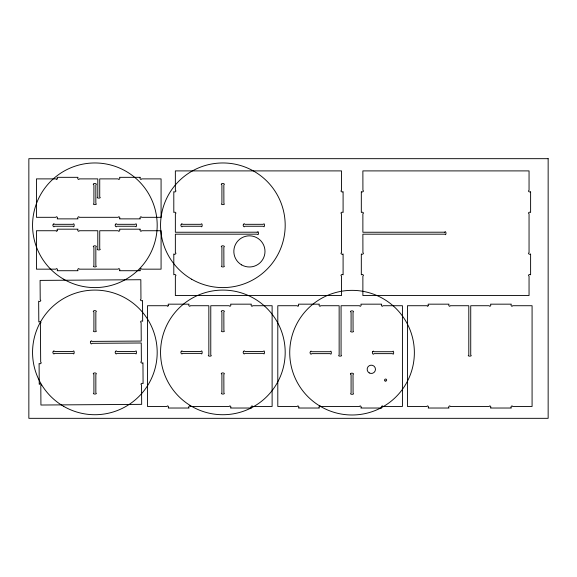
<?xml version="1.0" encoding="UTF-8"?>
<svg xmlns="http://www.w3.org/2000/svg" width="577" height="577" viewBox="0 0 577 577"><rect width="100%" height="100%" fill="white"/><g stroke="black" fill="none" stroke-linecap="round" stroke-linejoin="round"><path stroke-width="0.87" d="M90.813 341.36C89.428 342.276 91.548 345.169 92.068 343.329L141.257 342.998L141.387 361.527C139.699 361.995 141.992 363.878 142.952 362.76L143.089 383.597C141.92 382.601 139.937 384.354 141.538 384.852L141.675 404.347L40.931 405.025L40.801 385.537C42.431 385.147 40.253 383.106 39.236 384.296L39.092 363.467C40.34 364.614 42.193 362.479 40.686 362.212L40.376 323.221C41.984 322.788 39.957 320.862 38.81 321.98L38.666 301.151C39.892 302.377 41.775 300.148 40.217 299.896L40.087 280.4L140.831 279.715L140.961 299.211C139.295 299.636 141.459 301.526 142.526 300.444L142.67 321.281C141.553 320.163 139.504 322.11 141.12 322.536L141.242 341.065L92.06 341.396L91.454 340.776L90.82 341.317M57.188 178.884L56.539 179.512L55.94 178.884L36.445 178.884L36.445 217.313L55.94 217.313C56.337 215.661 58.378 217.861 57.188 218.871L78.025 218.871C76.828 217.861 78.876 215.661 79.265 217.313L118.256 217.313C118.653 215.661 120.694 217.861 119.504 218.871L140.341 218.871C139.144 217.861 141.192 215.661 141.581 217.313L161.077 217.313L161.077 178.884L141.581 178.884C141.163 180.529 139.201 178.351 140.341 177.327L119.504 177.327C120.68 178.639 118.458 180.413 118.256 178.884L99.727 178.884L99.727 196.851C102.396 198.56 95.126 198.582 97.794 196.851L97.794 178.884L79.265 178.884C79.107 180.385 76.791 178.682 78.025 177.327L57.188 177.327L57.188 178.884M57.188 230.735L56.539 231.355L55.94 230.735L36.445 230.735L36.445 269.163L55.94 269.163C56.337 267.512 58.378 269.711 57.188 270.721L78.025 270.721C76.828 269.711 78.876 267.512 79.265 269.163L118.256 269.163C118.653 267.512 120.694 269.711 119.504 270.721L140.341 270.721C139.144 269.711 141.192 267.512 141.581 269.163L161.077 269.163L161.077 230.735L141.581 230.735C141.17 232.372 139.194 230.201 140.341 229.177L119.504 229.177C120.622 230.302 118.595 232.358 118.256 230.735L99.727 230.735L99.727 248.701C102.345 250.368 95.183 250.382 97.794 248.701L97.794 230.735L79.265 230.735C78.847 232.38 76.885 230.194 78.025 229.177L57.188 229.177L57.188 230.735M168.232 305.723L167.633 306.344L166.984 305.723L147.488 305.723L147.488 406.468L166.984 406.468C167.38 404.816 169.422 407.016 168.232 408.026L189.068 408.026C187.871 407.016 189.92 404.816 190.309 406.468L229.3 406.468C229.696 404.816 231.738 407.016 230.548 408.026L251.384 408.026C250.187 407.016 252.236 404.816 252.625 406.468L272.12 406.468L272.12 305.723L252.625 305.723C252.178 307.296 250.389 305.428 251.384 304.166L230.548 304.166C231.658 305.464 229.624 307.245 229.3 305.723L210.771 305.723L210.771 354.913C213.454 356.593 206.205 356.622 208.838 354.913L208.838 305.723L190.309 305.723C189.999 307.238 187.871 305.421 189.068 304.166L168.232 304.166L168.232 305.723M257.198 232.206L175.358 232.25L175.358 213.721C176.973 213.23 174.889 211.406 173.8 212.48L173.8 191.643C175.134 192.869 176.872 190.576 175.358 190.396L175.358 170.9L341.534 170.9L341.534 190.396C339.846 190.857 342.125 192.754 343.091 191.643L343.091 212.48C341.945 211.391 339.918 213.295 341.534 213.721L341.534 252.712C339.86 253.166 342.111 255.084 343.091 253.959L343.091 274.796C342.031 273.585 339.911 275.676 341.534 276.037L341.534 295.532L175.358 295.532L175.358 276.037C176.973 275.554 174.896 273.729 173.8 274.796L173.8 253.959C174.766 255.056 177.045 253.188 175.358 252.712L175.358 234.183L257.198 234.183C258.936 236.772 258.943 229.617 257.198 232.206M298.533 305.723L297.891 306.344L297.285 305.723L277.797 305.723L277.797 406.468L297.285 406.468C297.682 404.816 299.723 407.016 298.533 408.026L319.369 408.026C318.179 407.016 320.221 404.816 320.617 406.468L359.601 406.468C359.998 404.816 362.039 407.016 360.849 408.026L381.685 408.026C380.495 407.016 382.537 404.816 382.933 406.468L402.429 406.468L402.429 305.723L382.933 305.723C382.601 307.26 380.503 305.406 381.685 304.166L360.849 304.166C361.909 305.32 360.012 307.332 359.601 305.723L341.072 305.723L341.072 354.913C343.69 356.572 336.528 356.593 339.146 354.913L339.146 305.723L320.617 305.723C320.235 307.31 318.244 305.348 319.369 304.166L298.533 304.166L298.533 305.723M428.184 305.723L427.543 306.344L426.937 305.723L407.449 305.723L407.449 406.468L426.937 406.468C427.333 404.816 429.382 407.016 428.184 408.026L449.021 408.026C447.831 407.016 449.872 404.816 450.269 406.468L489.253 406.468C489.649 404.816 491.698 407.016 490.5 408.026L511.337 408.026C510.147 407.016 512.188 404.816 512.585 406.468L532.081 406.468L532.081 305.723L512.585 305.723C512.246 307.252 510.234 305.478 511.337 304.166L490.5 304.166C491.582 305.341 489.649 307.31 489.253 305.723L470.731 305.723L470.731 354.913C473.342 356.579 466.18 356.586 468.798 354.913L468.798 305.723L450.269 305.723C449.851 307.332 447.961 305.312 449.021 304.166L428.184 304.166L428.184 305.723M444.716 232.206L362.875 232.25L362.875 213.721C364.476 213.238 362.529 211.47 361.317 212.48L361.317 191.643C362.392 192.761 364.484 190.807 362.919 190.396L362.875 170.9L529.051 170.9L529.051 190.396C527.364 190.85 529.643 192.761 530.609 191.643L530.609 212.48C529.455 211.384 527.436 213.302 529.051 213.721L529.051 252.712C527.371 253.159 529.628 255.092 530.609 253.959L530.609 274.796C529.549 273.585 527.421 275.669 529.051 276.037L529.051 295.532L362.875 295.532L362.875 276.037C364.476 275.611 362.45 273.657 361.317 274.796L361.317 253.959C362.233 255.012 364.541 253.267 362.919 252.712L362.875 234.183L444.716 234.183C446.533 236.75 446.302 229.574 444.716 232.206M53.279 224.258C51.973 225.153 53.942 228.088 54.526 226.249L72.904 226.249C74.599 228.867 74.671 221.698 72.904 224.316L54.526 224.316L53.957 223.696L53.286 224.201M53.279 351.386C51.973 352.28 53.942 355.216 54.526 353.369L72.904 353.369C74.599 355.987 74.671 348.818 72.904 351.436L54.526 351.436L53.957 350.816L53.286 351.328M93.286 184.251L93.907 184.936L93.907 203.313C91.289 205.109 98.458 205.037 95.84 203.313L95.84 184.936C97.939 183.883 93.654 182.541 93.286 184.251M93.286 246.567L93.907 247.252L93.907 265.629C91.289 267.425 98.458 267.339 95.84 265.629L95.84 247.252C97.946 246.228 93.662 244.872 93.286 246.567M93.286 311.378L93.907 312.056L93.907 330.433C91.289 332.237 98.458 332.143 95.84 330.433L95.84 312.056C97.939 311.01 93.654 309.669 93.286 311.378M93.286 373.694L93.907 374.372L93.907 392.749C91.289 394.553 98.458 394.459 95.84 392.749L95.84 374.372C97.946 373.355 93.662 371.992 93.286 373.694M115.595 224.258C114.289 225.153 116.258 228.088 116.842 226.249L135.22 226.249C136.915 228.867 137.001 221.683 135.22 224.316L116.842 224.316L116.215 223.688L115.602 224.201M115.595 351.386C114.289 352.28 116.258 355.216 116.842 353.369L135.22 353.369C136.915 355.995 137.001 348.804 135.22 351.436L116.842 351.436L116.215 350.816L115.602 351.328M181.279 224.258C179.974 225.153 181.943 228.088 182.527 226.249L200.904 226.249C202.621 228.867 202.621 221.691 200.904 224.316L182.527 224.316L181.957 223.696L181.286 224.201M181.279 351.386C179.974 352.28 181.943 355.216 182.527 353.369L200.904 353.369C202.621 355.987 202.621 348.818 200.904 351.436L182.527 351.436L181.957 350.816L181.286 351.328M221.287 184.251L221.907 184.936L221.907 203.313C219.303 205.023 226.35 205.138 223.898 203.313L223.84 184.936C225.946 183.904 221.655 182.52 221.287 184.251M221.287 246.567L221.907 247.252L221.907 265.629C219.303 267.353 226.343 267.447 223.898 265.629L223.84 247.252C225.96 246.228 221.647 244.843 221.287 246.567M221.287 311.378L221.907 312.056L221.907 330.433C219.303 332.143 226.35 332.265 223.898 330.441L223.84 312.056C225.946 311.025 221.655 309.647 221.287 311.378M221.287 373.694L221.907 374.372L221.907 392.749C219.303 394.48 226.343 394.574 223.898 392.757L223.84 374.372C225.96 373.348 221.647 371.97 221.287 373.694M243.595 224.258C242.29 225.153 244.259 228.088 244.843 226.249L263.22 226.249C264.915 228.867 264.987 221.698 263.22 224.316L244.843 224.316L244.273 223.696L243.602 224.201M243.595 351.386C242.29 352.28 244.259 355.216 244.843 353.369L263.22 353.369C264.915 355.987 264.987 348.818 263.22 351.436L244.843 351.436L244.273 350.816L243.602 351.328M310.455 351.653C309.149 352.547 311.118 355.482 311.703 353.636L330.08 353.636C331.818 356.254 331.768 349.092 330.08 351.71L311.703 351.71L311.082 351.083L310.462 351.595M350.463 311.645L351.083 312.323L351.083 330.708C348.486 332.381 355.526 332.568 353.074 330.708L353.016 312.323C355.136 311.27 350.83 309.907 350.463 311.645M350.463 373.961L351.083 374.639L351.083 393.024C348.486 394.711 355.526 394.863 353.074 393.024L353.016 374.639C355.129 373.6 350.83 372.223 350.463 373.961M372.771 351.653C371.465 352.547 373.434 355.482 374.019 353.636L392.396 353.636C394.113 356.261 394.12 349.085 392.396 351.71L374.019 351.71L373.449 351.09L372.778 351.595M548.15 158.675L28.85 158.675L28.85 418.325L548.15 418.325L548.15 158.675M369.237 372.915A4.154 4.154 0 0 0 375.468 369.316A4.154 4.154 0 0 0 369.237 365.717A4.154 4.154 0 0 0 369.237 372.915M385.097 380.979A1.039 1.039 0 0 0 386.655 380.077A1.039 1.039 0 0 0 385.097 379.176A1.039 1.039 0 0 0 385.097 380.979M320.891 406.641A62.316 62.316 0 0 0 414.365 352.677A62.316 62.316 0 0 0 320.891 298.706A62.316 62.316 0 0 0 320.891 406.641M241.626 264.901A15.579 15.579 0 0 0 264.994 251.406A15.579 15.579 0 0 0 241.626 237.919A15.579 15.579 0 0 0 241.626 264.901M191.715 279.246A62.316 62.316 0 0 0 285.189 225.282A62.316 62.316 0 0 0 191.715 171.311A62.316 62.316 0 0 0 191.715 279.246M191.715 406.374A62.316 62.316 0 0 0 285.189 352.403A62.316 62.316 0 0 0 191.715 298.439A62.316 62.316 0 0 0 191.715 406.374M63.715 406.374A62.316 62.316 0 0 0 157.189 352.403A62.316 62.316 0 0 0 63.715 298.439A62.316 62.316 0 0 0 63.715 406.374M63.715 279.246A62.316 62.316 0 0 0 157.189 225.282A62.316 62.316 0 0 0 63.715 171.311A62.316 62.316 0 0 0 63.715 279.246"/></g></svg>
